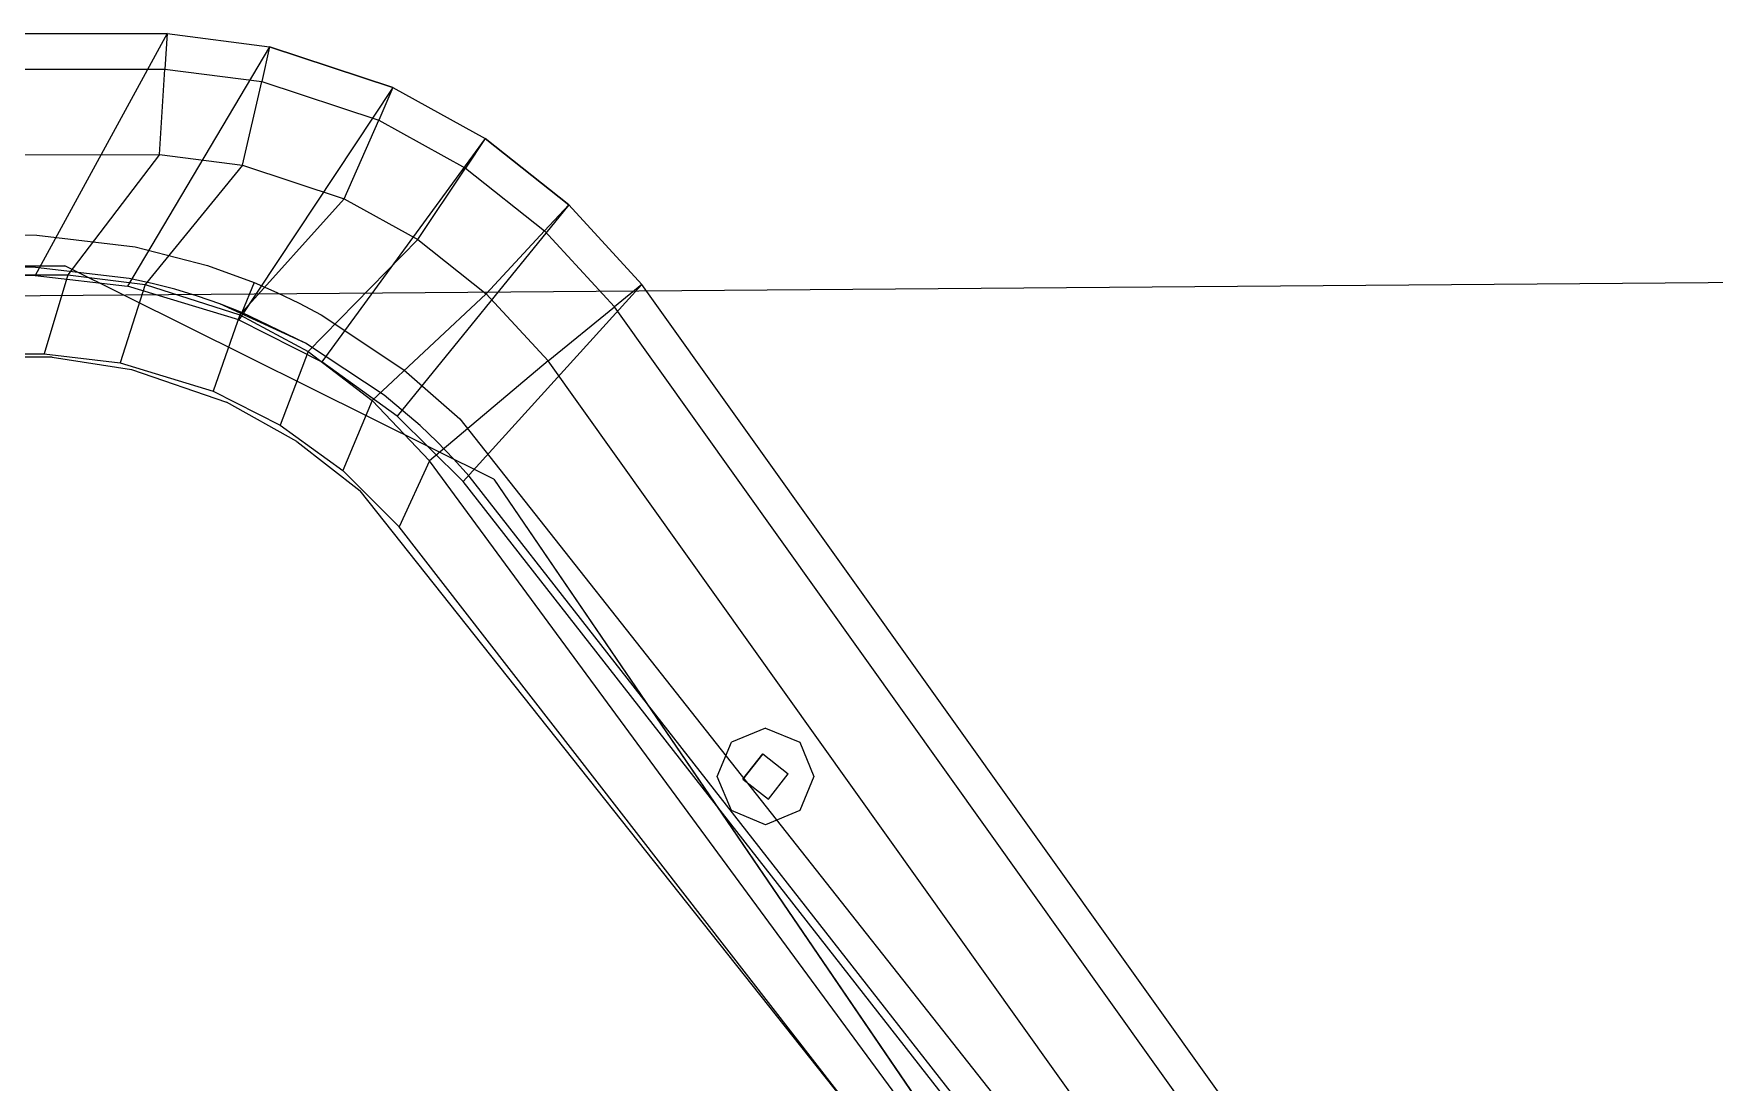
# Model space of a CAD drawing. Extents: x 11992 to 29481, y -6727 to 6811.
# Drawn here: x 19923.7 to 20132.4, y -3030.7 to -2900.4 of the extents above; entities that cross this region are included whole.
import ezdxf

# ---------------------------------------------------------------- set-up
doc = ezdxf.new("R2010")
doc.units = 0
doc.header["$MEASUREMENT"] = 0
doc.layers.get('0').update_dxf_attribs({"color": 8, "linetype": 'CONTINUOUS'})

msp = doc.modelspace()

# ---------------------------------------------------------------- linework, layer by layer
for p, q in [((19940.31, -2900.44, -621.44), (19602.58, -2900.99, -621.44)), ((19602.58, -2900.99, -636.44), (19940.31, -2900.44, -636.44)), ((19940.31, -2900.44, -1059.44), (19602.58, -2900.99, -1059.44)), ((19602.58, -2900.99, -1074.44), (19940.31, -2900.44, -1074.44)), ((19940.31, -2900.44, -1497.44), (19602.58, -2900.99, -1497.44)), ((19602.58, -2900.99, -1512.44), (19940.31, -2900.44, -1512.44)), ((19940.31, -2900.44, -1935.44), (19602.58, -2900.99, -1935.44)), ((19602.58, -2900.99, -1950.44), (19940.31, -2900.44, -1950.44)), ((19940.31, -2900.44, -621.44), (19923.93, -2930.47, -621.44)), ((19940.31, -2900.44, -1059.44), (19923.93, -2930.47, -1059.44)), ((19940.31, -2900.44, -1497.44), (19923.93, -2930.47, -1497.44)), ((19940.31, -2900.44, -1935.44), (19923.93, -2930.47, -1935.44)), ((19940.31, -2900.44, -636.44), (19940.03, -2904.84, -647.04)), ((19940.31, -2900.44, -1074.44), (19940.03, -2904.84, -1085.04)), ((19940.31, -2900.44, -1512.44), (19940.03, -2904.84, -1523.04)), ((19940.31, -2900.44, -1950.44), (19940.03, -2904.84, -1961.04)), ((19940.31, -2900.44, -621.44), (19953.03, -2902.09, -621.44)), ((19940.31, -2900.44, -636.44), (19953.03, -2902.09, -636.44)), ((19940.31, -2900.44, -621.44), (19940.31, -2900.44, -636.44)), ((19940.31, -2900.44, -1059.44), (19953.03, -2902.09, -1059.44)), ((19940.31, -2900.44, -1074.44), (19953.03, -2902.09, -1074.44)), ((19940.31, -2900.44, -1059.44), (19940.31, -2900.44, -1074.44)), ((19940.31, -2900.44, -1497.44), (19953.03, -2902.09, -1497.44)), ((19940.31, -2900.44, -1512.44), (19953.03, -2902.09, -1512.44)), ((19940.31, -2900.44, -1497.44), (19940.31, -2900.44, -1512.44)), ((19940.31, -2900.44, -1935.44), (19953.03, -2902.09, -1935.44)), ((19940.31, -2900.44, -1950.44), (19953.03, -2902.09, -1950.44)), ((19940.31, -2900.44, -1935.44), (19940.31, -2900.44, -1950.44)), ((19953.03, -2902.09, -621.44), (19935.39, -2931.82, -621.44)), ((19953.03, -2902.09, -1059.44), (19935.39, -2931.82, -1059.44)), ((19953.03, -2902.09, -1497.44), (19935.39, -2931.82, -1497.44)), ((19953.03, -2902.09, -1935.44), (19935.39, -2931.82, -1935.44)), ((19953.03, -2902.09, -636.44), (19952.05, -2906.39, -647.04)), ((19953.03, -2902.09, -1074.44), (19952.05, -2906.39, -1085.04)), ((19953.03, -2902.09, -1512.44), (19952.05, -2906.39, -1523.04)), ((19953.03, -2902.09, -1950.44), (19952.05, -2906.39, -1961.04)), ((19968.35, -2907.15, -621.44), (19953.03, -2902.09, -621.44)), ((19953.03, -2902.09, -636.44), (19968.35, -2907.15, -636.44)), ((19953.03, -2902.09, -621.44), (19953.03, -2902.09, -636.44)), ((19968.35, -2907.15, -1059.44), (19953.03, -2902.09, -1059.44)), ((19953.03, -2902.09, -1074.44), (19968.35, -2907.15, -1074.44)), ((19953.03, -2902.09, -1059.44), (19953.03, -2902.09, -1074.44)), ((19968.35, -2907.15, -1497.44), (19953.03, -2902.09, -1497.44)), ((19953.03, -2902.09, -1512.44), (19968.35, -2907.15, -1512.44)), ((19953.03, -2902.09, -1497.44), (19953.03, -2902.09, -1512.44)), ((19968.35, -2907.15, -1935.44), (19953.03, -2902.09, -1935.44)), ((19953.03, -2902.09, -1950.44), (19968.35, -2907.15, -1950.44)), ((19953.03, -2902.09, -1935.44), (19953.03, -2902.09, -1950.44)), ((19603.01, -2905.38, -647.04), (19940.03, -2904.84, -647.04)), ((19603.01, -2905.38, -1085.04), (19940.03, -2904.84, -1085.04)), ((19603.01, -2905.38, -1523.04), (19940.03, -2904.84, -1523.04)), ((19603.01, -2905.38, -1961.04), (19940.03, -2904.84, -1961.04)), ((19939.35, -2915.45, -651.44), (19940.03, -2904.84, -647.04)), ((19939.35, -2915.45, -1089.44), (19940.03, -2904.84, -1085.04)), ((19939.35, -2915.45, -1527.44), (19940.03, -2904.84, -1523.04)), ((19939.35, -2915.45, -1965.44), (19940.03, -2904.84, -1961.04)), ((19940.03, -2904.84, -647.04), (19952.05, -2906.39, -647.04)), ((19940.03, -2904.84, -1085.04), (19952.05, -2906.39, -1085.04)), ((19940.03, -2904.84, -1523.04), (19952.05, -2906.39, -1523.04)), ((19940.03, -2904.84, -1961.04), (19952.05, -2906.39, -1961.04)), ((19949.68, -2916.78, -651.44), (19952.05, -2906.39, -647.04)), ((19949.68, -2916.78, -1089.44), (19952.05, -2906.39, -1085.04)), ((19949.68, -2916.78, -1527.44), (19952.05, -2906.39, -1523.04)), ((19949.68, -2916.78, -1965.44), (19952.05, -2906.39, -1961.04)), ((19952.05, -2906.39, -647.04), (19966.58, -2911.19, -647.04)), ((19952.05, -2906.39, -1085.04), (19966.58, -2911.19, -1085.04)), ((19952.05, -2906.39, -1523.04), (19966.58, -2911.19, -1523.04)), ((19952.05, -2906.39, -1961.04), (19966.58, -2911.19, -1961.04)), ((19968.35, -2907.15, -621.44), (19949.2, -2935.98, -621.44)), ((19968.35, -2907.15, -1059.44), (19949.2, -2935.98, -1059.44)), ((19968.35, -2907.15, -1497.44), (19949.2, -2935.98, -1497.44)), ((19968.35, -2907.15, -1935.44), (19949.2, -2935.98, -1935.44)), ((19968.35, -2907.15, -636.44), (19966.58, -2911.19, -647.04)), ((19968.35, -2907.15, -1074.44), (19966.58, -2911.19, -1085.04)), ((19968.35, -2907.15, -1512.44), (19966.58, -2911.19, -1523.04)), ((19968.35, -2907.15, -1950.44), (19966.58, -2911.19, -1961.04)), ((19968.35, -2907.15, -621.44), (19979.78, -2913.49, -621.44)), ((19968.35, -2907.15, -636.44), (19979.78, -2913.49, -636.44)), ((19968.35, -2907.15, -621.44), (19968.35, -2907.15, -636.44)), ((19968.35, -2907.15, -1059.44), (19979.78, -2913.49, -1059.44)), ((19968.35, -2907.15, -1074.44), (19979.78, -2913.49, -1074.44)), ((19968.35, -2907.15, -1059.44), (19968.35, -2907.15, -1074.44)), ((19968.35, -2907.15, -1497.44), (19979.78, -2913.49, -1497.44)), ((19968.35, -2907.15, -1512.44), (19979.78, -2913.49, -1512.44)), ((19968.35, -2907.15, -1497.44), (19968.35, -2907.15, -1512.44)), ((19968.35, -2907.15, -1935.44), (19979.78, -2913.49, -1935.44)), ((19968.35, -2907.15, -1950.44), (19979.78, -2913.49, -1950.44)), ((19968.35, -2907.15, -1935.44), (19968.35, -2907.15, -1950.44)), ((19962.31, -2920.95, -651.44), (19966.58, -2911.19, -647.04)), ((19962.31, -2920.95, -1089.44), (19966.58, -2911.19, -1085.04)), ((19962.31, -2920.95, -1527.44), (19966.58, -2911.19, -1523.04)), ((19962.31, -2920.95, -1965.44), (19966.58, -2911.19, -1961.04)), ((19966.58, -2911.19, -647.04), (19977.34, -2917.16, -647.04)), ((19966.58, -2911.19, -1085.04), (19977.34, -2917.16, -1085.04)), ((19966.58, -2911.19, -1523.04), (19977.34, -2917.16, -1523.04)), ((19966.58, -2911.19, -1961.04), (19977.34, -2917.16, -1961.04)), ((19979.78, -2913.49, -621.44), (19959.51, -2941.2, -621.44)), ((19979.78, -2913.49, -1059.44), (19959.51, -2941.2, -1059.44)), ((19979.78, -2913.49, -1497.44), (19959.51, -2941.2, -1497.44)), ((19979.78, -2913.49, -1935.44), (19959.51, -2941.2, -1935.44)), ((19979.78, -2913.49, -636.44), (19977.34, -2917.16, -647.04)), ((19979.78, -2913.49, -1074.44), (19977.34, -2917.16, -1085.04)), ((19979.78, -2913.49, -1512.44), (19977.34, -2917.16, -1523.04)), ((19979.78, -2913.49, -1950.44), (19977.34, -2917.16, -1961.04)), ((19990.17, -2921.71, -621.44), (19979.78, -2913.49, -621.44)), ((19979.78, -2913.49, -636.44), (19990.17, -2921.71, -636.44)), ((19979.78, -2913.49, -621.44), (19979.78, -2913.49, -636.44)), ((19990.17, -2921.71, -1059.44), (19979.78, -2913.49, -1059.44)), ((19979.78, -2913.49, -1074.44), (19990.17, -2921.71, -1074.44)), ((19979.78, -2913.49, -1059.44), (19979.78, -2913.49, -1074.44)), ((19990.17, -2921.71, -1497.44), (19979.78, -2913.49, -1497.44)), ((19979.78, -2913.49, -1512.44), (19990.17, -2921.71, -1512.44)), ((19979.78, -2913.49, -1497.44), (19979.78, -2913.49, -1512.44)), ((19990.17, -2921.71, -1935.44), (19979.78, -2913.49, -1935.44)), ((19979.78, -2913.49, -1950.44), (19990.17, -2921.71, -1950.44)), ((19979.78, -2913.49, -1935.44), (19979.78, -2913.49, -1950.44)), ((19604.04, -2915.99, -651.44), (19939.35, -2915.45, -651.44)), ((19604.04, -2915.99, -1089.44), (19939.35, -2915.45, -1089.44)), ((19604.04, -2915.99, -1527.44), (19939.35, -2915.45, -1527.44)), ((19604.04, -2915.99, -1965.44), (19939.35, -2915.45, -1965.44)), ((19939.35, -2915.45, -651.44), (19927.97, -2930.38, -651.44)), ((19939.35, -2915.45, -1089.44), (19927.97, -2930.38, -1089.44)), ((19939.35, -2915.45, -1527.44), (19927.97, -2930.38, -1527.44)), ((19939.35, -2915.45, -1965.44), (19927.97, -2930.38, -1965.44)), ((19949.68, -2916.78, -651.44), (19937.58, -2931.59, -651.44)), ((19949.68, -2916.78, -1089.44), (19937.58, -2931.59, -1089.44)), ((19949.68, -2916.78, -1527.44), (19937.58, -2931.59, -1527.44)), ((19949.68, -2916.78, -1965.44), (19937.58, -2931.59, -1965.44)), ((19939.35, -2915.45, -651.44), (19949.68, -2916.78, -651.44)), ((19939.35, -2915.45, -1089.44), (19949.68, -2916.78, -1089.44)), ((19939.35, -2915.45, -1527.44), (19949.68, -2916.78, -1527.44)), ((19939.35, -2915.45, -1965.44), (19949.68, -2916.78, -1965.44)), ((19949.68, -2916.78, -651.44), (19962.31, -2920.95, -651.44)), ((19949.68, -2916.78, -1089.44), (19962.31, -2920.95, -1089.44)), ((19949.68, -2916.78, -1527.44), (19962.31, -2920.95, -1527.44)), ((19949.68, -2916.78, -1965.44), (19962.31, -2920.95, -1965.44)), ((19971.44, -2926.02, -651.44), (19977.34, -2917.16, -647.04)), ((19971.44, -2926.02, -1089.44), (19977.34, -2917.16, -1085.04)), ((19971.44, -2926.02, -1527.44), (19977.34, -2917.16, -1523.04)), ((19971.44, -2926.02, -1965.44), (19977.34, -2917.16, -1961.04)), ((19977.34, -2917.16, -647.04), (19987.18, -2924.94, -647.04)), ((19977.34, -2917.16, -1085.04), (19987.18, -2924.94, -1085.04)), ((19977.34, -2917.16, -1523.04), (19987.18, -2924.94, -1523.04)), ((19977.34, -2917.16, -1961.04), (19987.18, -2924.94, -1961.04)), ((21679.61, -2919.41, 329.57), (19099.61, -2939.41, 329.57)), ((21679.61, -2919.41, -40.43), (19099.61, -2939.41, -40.43)), ((19962.31, -2920.95, -651.44), (19949.33, -2935.35, -651.44)), ((19962.31, -2920.95, -1089.44), (19949.33, -2935.35, -1089.44)), ((19962.31, -2920.95, -1527.44), (19949.33, -2935.35, -1527.44)), ((19962.31, -2920.95, -1965.44), (19949.33, -2935.35, -1965.44)), ((19962.31, -2920.95, -651.44), (19971.44, -2926.02, -651.44)), ((19962.31, -2920.95, -1089.44), (19971.44, -2926.02, -1089.44)), ((19962.31, -2920.95, -1527.44), (19971.44, -2926.02, -1527.44)), ((19962.31, -2920.95, -1965.44), (19971.44, -2926.02, -1965.44)), ((19990.17, -2921.71, -621.44), (19968.87, -2947.95, -621.44)), ((19990.17, -2921.71, -1059.44), (19968.87, -2947.95, -1059.44)), ((19990.17, -2921.71, -1497.44), (19968.87, -2947.95, -1497.44)), ((19990.17, -2921.71, -1935.44), (19968.87, -2947.95, -1935.44)), ((19990.17, -2921.71, -636.44), (19987.18, -2924.94, -647.04)), ((19990.17, -2921.71, -1074.44), (19987.18, -2924.94, -1085.04)), ((19990.17, -2921.71, -1512.44), (19987.18, -2924.94, -1523.04)), ((19990.17, -2921.71, -1950.44), (19987.18, -2924.94, -1961.04)), ((19990.17, -2921.71, -621.44), (19999.27, -2931.59, -621.44)), ((19990.17, -2921.71, -636.44), (19999.27, -2931.59, -636.44)), ((19990.17, -2921.71, -621.44), (19990.17, -2921.71, -636.44)), ((19990.17, -2921.71, -1059.44), (19999.27, -2931.59, -1059.44)), ((19990.17, -2921.71, -1074.44), (19999.27, -2931.59, -1074.44)), ((19990.17, -2921.71, -1059.44), (19990.17, -2921.71, -1074.44)), ((19990.17, -2921.71, -1497.44), (19999.27, -2931.59, -1497.44)), ((19990.17, -2921.71, -1512.44), (19999.27, -2931.59, -1512.44)), ((19990.17, -2921.71, -1497.44), (19990.17, -2921.71, -1512.44)), ((19990.17, -2921.71, -1935.44), (19999.27, -2931.59, -1935.44)), ((19990.17, -2921.71, -1950.44), (19999.27, -2931.59, -1950.44)), ((19990.17, -2921.71, -1935.44), (19990.17, -2921.71, -1950.44)), ((19921.08, -2925.41, -502.43), (19924.12, -2925.47, -502.43)), ((19921.08, -2925.41, -506.43), (19924.12, -2925.47, -506.43)), ((19921.08, -2925.41, -940.43), (19924.12, -2925.47, -940.43)), ((19921.08, -2925.41, -944.43), (19924.12, -2925.47, -944.43)), ((19921.08, -2925.41, -1378.43), (19924.12, -2925.47, -1378.43)), ((19921.08, -2925.41, -1382.43), (19924.12, -2925.47, -1382.43)), ((19924.12, -2925.47, -502.43), (19924.12, -2925.47, -506.43)), ((19924.12, -2925.47, -502.43), (19936.36, -2926.91, -502.43)), ((19924.12, -2925.47, -506.43), (19936.36, -2926.91, -506.43)), ((19924.12, -2925.47, -940.43), (19924.12, -2925.47, -944.43)), ((19924.12, -2925.47, -940.43), (19936.36, -2926.91, -940.43)), ((19924.12, -2925.47, -944.43), (19936.36, -2926.91, -944.43)), ((19924.12, -2925.47, -1378.43), (19924.12, -2925.47, -1382.43)), ((19924.12, -2925.47, -1378.43), (19936.36, -2926.91, -1378.43)), ((19924.12, -2925.47, -1382.43), (19936.36, -2926.91, -1382.43)), ((19979.94, -2932.74, -651.44), (19987.18, -2924.94, -647.04)), ((19979.94, -2932.74, -1089.44), (19987.18, -2924.94, -1085.04)), ((19979.94, -2932.74, -1527.44), (19987.18, -2924.94, -1523.04)), ((19979.94, -2932.74, -1965.44), (19987.18, -2924.94, -1961.04)), ((19987.18, -2924.94, -647.04), (19995.85, -2934.37, -647.04)), ((19987.18, -2924.94, -1085.04), (19995.85, -2934.37, -1085.04)), ((19987.18, -2924.94, -1523.04), (19995.85, -2934.37, -1523.04)), ((19987.18, -2924.94, -1961.04), (19995.85, -2934.37, -1961.04)), ((19936.36, -2926.91, -502.43), (19936.36, -2926.91, -506.43)), ((19936.36, -2926.91, -502.43), (19945.32, -2929.23, -502.43)), ((19936.36, -2926.91, -506.43), (19945.32, -2929.23, -506.43)), ((19936.36, -2926.91, -940.43), (19936.36, -2926.91, -944.43)), ((19936.36, -2926.91, -940.43), (19945.32, -2929.23, -940.43)), ((19936.36, -2926.91, -944.43), (19945.32, -2929.23, -944.43)), ((19936.36, -2926.91, -1378.43), (19936.36, -2926.91, -1382.43)), ((19936.36, -2926.91, -1378.43), (19945.32, -2929.23, -1378.43)), ((19936.36, -2926.91, -1382.43), (19945.32, -2929.23, -1382.43)), ((19971.44, -2926.02, -651.44), (19957.83, -2939.93, -651.44)), ((19971.44, -2926.02, -1089.44), (19957.83, -2939.93, -1089.44)), ((19971.44, -2926.02, -1527.44), (19957.83, -2939.93, -1527.44)), ((19971.44, -2926.02, -1965.44), (19957.83, -2939.93, -1965.44)), ((19971.44, -2926.02, -651.44), (19979.94, -2932.74, -651.44)), ((19971.44, -2926.02, -1089.44), (19979.94, -2932.74, -1089.44)), ((19971.44, -2926.02, -1527.44), (19979.94, -2932.74, -1527.44)), ((19971.44, -2926.02, -1965.44), (19979.94, -2932.74, -1965.44)), ((19620.26, -2929.28, -1934.94), (19927.6, -2929.28, -1934.94)), ((19620.26, -2929.28, -1527.94), (19927.6, -2929.28, -1527.94)), ((19923.97, -2929.47, -502.43), (19921.04, -2929.41, -502.43)), ((19923.97, -2929.47, -506.43), (19921.04, -2929.41, -506.43)), ((19923.97, -2929.47, -940.43), (19921.04, -2929.41, -940.43)), ((19923.97, -2929.47, -944.43), (19921.04, -2929.41, -944.43)), ((19923.97, -2929.47, -1378.43), (19921.04, -2929.41, -1378.43)), ((19923.97, -2929.47, -1382.43), (19921.04, -2929.41, -1382.43)), ((19923.97, -2929.47, -502.43), (19923.97, -2929.47, -506.43)), ((19935.59, -2930.84, -502.43), (19923.97, -2929.47, -502.43)), ((19935.59, -2930.84, -506.43), (19923.97, -2929.47, -506.43)), ((19923.97, -2929.47, -940.43), (19923.97, -2929.47, -944.43)), ((19935.59, -2930.84, -940.43), (19923.97, -2929.47, -940.43)), ((19935.59, -2930.84, -944.43), (19923.97, -2929.47, -944.43)), ((19923.97, -2929.47, -1378.43), (19923.97, -2929.47, -1382.43)), ((19935.59, -2930.84, -1378.43), (19923.97, -2929.47, -1378.43)), ((19935.59, -2930.84, -1382.43), (19923.97, -2929.47, -1382.43)), ((19927.6, -2929.28, -1527.94), (19927.6, -2929.28, -1934.94)), ((19980.86, -2955.79, -1934.94), (19927.6, -2929.28, -1934.94)), ((19980.86, -2955.79, -1527.94), (19927.6, -2929.28, -1527.94)), ((19945.32, -2929.23, -502.43), (19945.32, -2929.23, -506.43)), ((19945.32, -2929.23, -502.43), (19951.11, -2931.36, -502.43)), ((19945.32, -2929.23, -506.43), (19951.11, -2931.36, -506.43)), ((19945.32, -2929.23, -940.43), (19945.32, -2929.23, -944.43)), ((19945.32, -2929.23, -940.43), (19951.11, -2931.36, -940.43)), ((19945.32, -2929.23, -944.43), (19951.11, -2931.36, -944.43)), ((19945.32, -2929.23, -1378.43), (19945.32, -2929.23, -1382.43)), ((19945.32, -2929.23, -1378.43), (19951.11, -2931.36, -1378.43)), ((19945.32, -2929.23, -1382.43), (19951.11, -2931.36, -1382.43)), ((19615.81, -2930.87, -651.44), (19927.97, -2930.38, -651.44)), ((19615.81, -2930.87, -1089.44), (19927.97, -2930.38, -1089.44)), ((19615.81, -2930.87, -1527.44), (19927.97, -2930.38, -1527.44)), ((19615.81, -2930.87, -1965.44), (19927.97, -2930.38, -1965.44)), ((19923.93, -2930.47, -621.44), (19619.56, -2930.92, -621.44)), ((19923.93, -2930.47, -621.44), (19619.56, -2930.92, -621.44)), ((19923.93, -2930.47, -1059.44), (19619.56, -2930.92, -1059.44)), ((19923.93, -2930.47, -1059.44), (19619.56, -2930.92, -1059.44)), ((19923.93, -2930.47, -1497.44), (19619.56, -2930.92, -1497.44)), ((19923.93, -2930.47, -1497.44), (19619.56, -2930.92, -1497.44)), ((19923.93, -2930.47, -1935.44), (19619.56, -2930.92, -1935.44)), ((19923.93, -2930.47, -1935.44), (19619.56, -2930.92, -1935.44)), ((19923.93, -2930.47, -621.44), (19935.39, -2931.82, -621.44)), ((19923.93, -2930.47, -621.44), (19935.39, -2931.82, -621.44)), ((19923.93, -2930.47, -1059.44), (19935.39, -2931.82, -1059.44)), ((19923.93, -2930.47, -1059.44), (19935.39, -2931.82, -1059.44)), ((19923.93, -2930.47, -1497.44), (19935.39, -2931.82, -1497.44)), ((19923.93, -2930.47, -1497.44), (19935.39, -2931.82, -1497.44)), ((19923.93, -2930.47, -1935.44), (19935.39, -2931.82, -1935.44)), ((19923.93, -2930.47, -1935.44), (19935.39, -2931.82, -1935.44)), ((19927.97, -2930.38, -651.44), (19925.05, -2940.22, -634.44)), ((19927.97, -2930.38, -1089.44), (19925.05, -2940.22, -1072.44)), ((19927.97, -2930.38, -1527.44), (19925.05, -2940.22, -1510.44)), ((19927.97, -2930.38, -1965.44), (19925.05, -2940.22, -1948.44)), ((19927.97, -2930.38, -651.44), (19937.58, -2931.59, -651.44)), ((19927.97, -2930.38, -1089.44), (19937.58, -2931.59, -1089.44)), ((19927.97, -2930.38, -1527.44), (19937.58, -2931.59, -1527.44)), ((19927.97, -2930.38, -1965.44), (19937.58, -2931.59, -1965.44)), ((19937.58, -2931.59, -651.44), (19934.49, -2941.34, -634.44)), ((19937.58, -2931.59, -1089.44), (19934.49, -2941.34, -1072.44)), ((19937.58, -2931.59, -1527.44), (19934.49, -2941.34, -1510.44)), ((19937.58, -2931.59, -1965.44), (19934.49, -2941.34, -1948.44)), ((19949.2, -2935.98, -621.44), (19935.39, -2931.82, -621.44)), ((19949.2, -2935.98, -621.44), (19935.39, -2931.82, -621.44)), ((19949.2, -2935.98, -1059.44), (19935.39, -2931.82, -1059.44)), ((19949.2, -2935.98, -1059.44), (19935.39, -2931.82, -1059.44)), ((19949.2, -2935.98, -1497.44), (19935.39, -2931.82, -1497.44)), ((19949.2, -2935.98, -1497.44), (19935.39, -2931.82, -1497.44)), ((19949.2, -2935.98, -1935.44), (19935.39, -2931.82, -1935.44)), ((19949.2, -2935.98, -1935.44), (19935.39, -2931.82, -1935.44)), ((19935.59, -2930.84, -502.43), (19935.59, -2930.84, -506.43)), ((19938.45, -2931.46, -502.43), (19935.59, -2930.84, -502.43)), ((19938.45, -2931.46, -506.43), (19935.59, -2930.84, -506.43)), ((19935.59, -2930.84, -940.43), (19935.59, -2930.84, -944.43)), ((19938.45, -2931.46, -940.43), (19935.59, -2930.84, -940.43)), ((19938.45, -2931.46, -944.43), (19935.59, -2930.84, -944.43)), ((19935.59, -2930.84, -1378.43), (19935.59, -2930.84, -1382.43)), ((19938.45, -2931.46, -1378.43), (19935.59, -2930.84, -1378.43)), ((19938.45, -2931.46, -1382.43), (19935.59, -2930.84, -1382.43)), ((19937.58, -2931.59, -651.44), (19949.33, -2935.35, -651.44)), ((19937.58, -2931.59, -1089.44), (19949.33, -2935.35, -1089.44)), ((19937.58, -2931.59, -1527.44), (19949.33, -2935.35, -1527.44)), ((19937.58, -2931.59, -1965.44), (19949.33, -2935.35, -1965.44)), ((19941.28, -2932.2, -502.43), (19938.45, -2931.46, -502.43)), ((19941.28, -2932.2, -506.43), (19938.45, -2931.46, -506.43)), ((19941.28, -2932.2, -940.43), (19938.45, -2931.46, -940.43)), ((19941.28, -2932.2, -944.43), (19938.45, -2931.46, -944.43)), ((19941.28, -2932.2, -1378.43), (19938.45, -2931.46, -1378.43)), ((19941.28, -2932.2, -1382.43), (19938.45, -2931.46, -1382.43)), ((19951.11, -2931.36, -506.43), (19949.59, -2935.06, -506.43)), ((19951.11, -2931.36, -944.43), (19949.59, -2935.06, -944.43)), ((19951.11, -2931.36, -1382.43), (19949.59, -2935.06, -1382.43)), ((19951.11, -2931.36, -502.43), (19951.11, -2931.36, -506.43)), ((19951.11, -2931.36, -502.43), (19953.94, -2932.59, -502.43)), ((19951.11, -2931.36, -506.43), (19953.94, -2932.59, -506.43)), ((19951.11, -2931.36, -940.43), (19951.11, -2931.36, -944.43)), ((19951.11, -2931.36, -940.43), (19953.94, -2932.59, -940.43)), ((19951.11, -2931.36, -944.43), (19953.94, -2932.59, -944.43)), ((19951.11, -2931.36, -1378.43), (19951.11, -2931.36, -1382.43)), ((19951.11, -2931.36, -1378.43), (19953.94, -2932.59, -1378.43)), ((19951.11, -2931.36, -1382.43), (19953.94, -2932.59, -1382.43)), ((19999.27, -2931.59, -621.44), (19977.07, -2956.08, -621.44)), ((19999.27, -2931.59, -1059.44), (19977.07, -2956.08, -1059.44)), ((19999.27, -2931.59, -1497.44), (19977.07, -2956.08, -1497.44)), ((19999.27, -2931.59, -1935.44), (19977.07, -2956.08, -1935.44)), ((19999.27, -2931.59, -636.44), (19995.85, -2934.37, -647.04)), ((19999.27, -2931.59, -1074.44), (19995.85, -2934.37, -1085.04)), ((19999.27, -2931.59, -1512.44), (19995.85, -2934.37, -1523.04)), ((19999.27, -2931.59, -1950.44), (19995.85, -2934.37, -1961.04)), ((20072.38, -3034.06, -621.44), (19999.27, -2931.59, -621.44)), ((20072.38, -3034.06, -636.44), (19999.27, -2931.59, -636.44)), ((19999.27, -2931.59, -621.44), (19999.27, -2931.59, -636.44)), ((20072.38, -3034.06, -1059.44), (19999.27, -2931.59, -1059.44)), ((20072.38, -3034.06, -1074.44), (19999.27, -2931.59, -1074.44)), ((19999.27, -2931.59, -1059.44), (19999.27, -2931.59, -1074.44)), ((20072.38, -3034.06, -1497.44), (19999.27, -2931.59, -1497.44)), ((20072.38, -3034.06, -1512.44), (19999.27, -2931.59, -1512.44)), ((19999.27, -2931.59, -1497.44), (19999.27, -2931.59, -1512.44)), ((20072.38, -3034.06, -1935.44), (19999.27, -2931.59, -1935.44)), ((20072.38, -3034.06, -1950.44), (19999.27, -2931.59, -1950.44)), ((19999.27, -2931.59, -1935.44), (19999.27, -2931.59, -1950.44)), ((19944.09, -2933.04, -502.43), (19941.28, -2932.2, -502.43)), ((19944.09, -2933.04, -506.43), (19941.28, -2932.2, -506.43)), ((19944.09, -2933.04, -940.43), (19941.28, -2932.2, -940.43)), ((19944.09, -2933.04, -944.43), (19941.28, -2932.2, -944.43)), ((19944.09, -2933.04, -1378.43), (19941.28, -2932.2, -1378.43)), ((19944.09, -2933.04, -1382.43), (19941.28, -2932.2, -1382.43)), ((19946.86, -2934, -502.43), (19944.09, -2933.04, -502.43)), ((19946.86, -2934, -506.43), (19944.09, -2933.04, -506.43)), ((19946.86, -2934, -940.43), (19944.09, -2933.04, -940.43)), ((19946.86, -2934, -944.43), (19944.09, -2933.04, -944.43)), ((19946.86, -2934, -1378.43), (19944.09, -2933.04, -1378.43)), ((19946.86, -2934, -1382.43), (19944.09, -2933.04, -1382.43)), ((19946.86, -2934, -502.43), (19946.86, -2934, -506.43)), ((19957.49, -2938.87, -502.43), (19946.86, -2934, -502.43)), ((19949.59, -2935.06, -506.43), (19946.86, -2934, -506.43)), ((19946.86, -2934, -940.43), (19946.86, -2934, -944.43)), ((19957.49, -2938.87, -940.43), (19946.86, -2934, -940.43)), ((19949.59, -2935.06, -944.43), (19946.86, -2934, -944.43)), ((19946.86, -2934, -1378.43), (19946.86, -2934, -1382.43)), ((19957.49, -2938.87, -1378.43), (19946.86, -2934, -1378.43)), ((19949.59, -2935.06, -1382.43), (19946.86, -2934, -1382.43)), ((19953.94, -2932.59, -502.43), (19956.72, -2933.93, -502.43)), ((19953.94, -2932.59, -506.43), (19956.72, -2933.93, -506.43)), ((19953.94, -2932.59, -940.43), (19956.72, -2933.93, -940.43)), ((19953.94, -2932.59, -944.43), (19956.72, -2933.93, -944.43)), ((19953.94, -2932.59, -1378.43), (19956.72, -2933.93, -1378.43)), ((19953.94, -2932.59, -1382.43), (19956.72, -2933.93, -1382.43)), ((19956.72, -2933.93, -502.43), (19959.44, -2935.37, -502.43)), ((19956.72, -2933.93, -506.43), (19959.44, -2935.37, -506.43)), ((19956.72, -2933.93, -940.43), (19959.44, -2935.37, -940.43)), ((19956.72, -2933.93, -944.43), (19959.44, -2935.37, -944.43)), ((19956.72, -2933.93, -1378.43), (19959.44, -2935.37, -1378.43)), ((19956.72, -2933.93, -1382.43), (19959.44, -2935.37, -1382.43)), ((19979.94, -2932.74, -651.44), (19965.75, -2946, -651.44)), ((19979.94, -2932.74, -1089.44), (19965.75, -2946, -1089.44)), ((19979.94, -2932.74, -1527.44), (19965.75, -2946, -1527.44)), ((19979.94, -2932.74, -1965.44), (19965.75, -2946, -1965.44)), ((19979.94, -2932.74, -651.44), (19987.6, -2941.06, -651.44)), ((19979.94, -2932.74, -1089.44), (19987.6, -2941.06, -1089.44)), ((19979.94, -2932.74, -1527.44), (19987.6, -2941.06, -1527.44)), ((19979.94, -2932.74, -1965.44), (19987.6, -2941.06, -1965.44)), ((19949.33, -2935.35, -1527.44), (19946.01, -2944.84, -1510.44)), ((19949.33, -2935.35, -1965.44), (19946.01, -2944.84, -1948.44)), ((19949.33, -2935.35, -651.44), (19946.02, -2944.84, -634.44)), ((19949.33, -2935.35, -1089.44), (19946.02, -2944.84, -1072.44)), ((19949.2, -2935.98, -621.44), (19959.51, -2941.2, -621.44)), ((19949.2, -2935.98, -621.44), (19959.51, -2941.2, -621.44)), ((19949.2, -2935.98, -1059.44), (19959.51, -2941.2, -1059.44)), ((19949.2, -2935.98, -1059.44), (19959.51, -2941.2, -1059.44)), ((19949.2, -2935.98, -1497.44), (19959.51, -2941.2, -1497.44)), ((19949.2, -2935.98, -1497.44), (19959.51, -2941.2, -1497.44)), ((19949.2, -2935.98, -1935.44), (19959.51, -2941.2, -1935.44)), ((19949.2, -2935.98, -1935.44), (19959.51, -2941.2, -1935.44)), ((19949.33, -2935.35, -651.44), (19957.83, -2939.93, -651.44)), ((19949.33, -2935.35, -1089.44), (19957.83, -2939.93, -1089.44)), ((19949.33, -2935.35, -1527.44), (19957.83, -2939.93, -1527.44)), ((19949.33, -2935.35, -1965.44), (19957.83, -2939.93, -1965.44)), ((19957.49, -2938.87, -506.43), (19949.59, -2935.06, -506.43)), ((19957.49, -2938.87, -944.43), (19949.59, -2935.06, -944.43)), ((19957.49, -2938.87, -1382.43), (19949.59, -2935.06, -1382.43)), ((19959.44, -2935.37, -502.43), (19959.44, -2935.37, -506.43)), ((19959.44, -2935.37, -502.43), (19969.71, -2942.19, -502.43)), ((19959.44, -2935.37, -506.43), (19969.71, -2942.19, -506.43)), ((19959.44, -2935.37, -940.43), (19959.44, -2935.37, -944.43)), ((19959.44, -2935.37, -940.43), (19969.71, -2942.19, -940.43)), ((19959.44, -2935.37, -944.43), (19969.71, -2942.19, -944.43)), ((19959.44, -2935.37, -1378.43), (19959.44, -2935.37, -1382.43)), ((19959.44, -2935.37, -1378.43), (19969.71, -2942.19, -1378.43)), ((19959.44, -2935.37, -1382.43), (19969.71, -2942.19, -1382.43)), ((19987.6, -2941.06, -651.44), (19995.85, -2934.37, -647.04)), ((19987.6, -2941.06, -1089.44), (19995.85, -2934.37, -1085.04)), ((19987.6, -2941.06, -1527.44), (19995.85, -2934.37, -1523.04)), ((19987.6, -2941.06, -1965.44), (19995.85, -2934.37, -1961.04)), ((20068.5, -3036.19, -647.04), (19995.85, -2934.37, -647.04)), ((20068.5, -3036.19, -1085.04), (19995.85, -2934.37, -1085.04)), ((20068.5, -3036.19, -1523.04), (19995.85, -2934.37, -1523.04)), ((20068.5, -3036.19, -1961.04), (19995.85, -2934.37, -1961.04)), ((19618.82, -2940.67, -634.44), (19925.05, -2940.22, -634.44)), ((19618.82, -2940.68, -1072.44), (19925.05, -2940.22, -1072.44)), ((19618.82, -2940.68, -1510.44), (19925.05, -2940.22, -1510.44)), ((19618.82, -2940.68, -1948.44), (19925.05, -2940.22, -1948.44)), ((19925.05, -2940.22, -634.44), (19934.49, -2941.34, -634.44)), ((19925.05, -2940.22, -1072.44), (19934.49, -2941.34, -1072.44)), ((19925.05, -2940.22, -1510.44), (19934.49, -2941.34, -1510.44)), ((19925.05, -2940.22, -1948.44), (19934.49, -2941.34, -1948.44)), ((19957.83, -2939.93, -651.44), (19954.35, -2949.09, -634.44)), ((19957.83, -2939.93, -1089.44), (19954.35, -2949.09, -1072.44)), ((19957.83, -2939.93, -1527.44), (19954.35, -2949.09, -1510.44)), ((19957.83, -2939.93, -1965.44), (19954.35, -2949.09, -1948.44)), ((19957.49, -2938.87, -502.43), (19957.49, -2938.87, -506.43)), ((19967.25, -2945.34, -502.43), (19957.49, -2938.87, -502.43)), ((19967.25, -2945.34, -506.43), (19957.49, -2938.87, -506.43)), ((19957.49, -2938.87, -940.43), (19957.49, -2938.87, -944.43)), ((19967.25, -2945.34, -940.43), (19957.49, -2938.87, -940.43)), ((19967.25, -2945.34, -944.43), (19957.49, -2938.87, -944.43)), ((19957.49, -2938.87, -1378.43), (19957.49, -2938.87, -1382.43)), ((19967.25, -2945.34, -1378.43), (19957.49, -2938.87, -1378.43)), ((19967.25, -2945.34, -1382.43), (19957.49, -2938.87, -1382.43)), ((19957.83, -2939.93, -651.44), (19965.75, -2946, -651.44)), ((19957.83, -2939.93, -1089.44), (19965.75, -2946, -1089.44)), ((19957.83, -2939.93, -1527.44), (19965.75, -2946, -1527.44)), ((19957.83, -2939.93, -1965.44), (19965.75, -2946, -1965.44)), ((19926.03, -2940.61, -634.44), (19625.71, -2940.46, -634.44)), ((19926.03, -2940.61, -1072.44), (19625.71, -2940.46, -1072.44)), ((19926.03, -2940.61, -1510.44), (19625.71, -2940.46, -1510.44)), ((19926.03, -2940.61, -1948.44), (19625.71, -2940.46, -1948.44)), ((19926.03, -2940.61, -634.44), (19935.9, -2942.16, -634.44)), ((19926.03, -2940.61, -1072.44), (19935.9, -2942.16, -1072.44)), ((19926.03, -2940.61, -1510.44), (19935.9, -2942.16, -1510.44)), ((19926.03, -2940.61, -1948.44), (19935.9, -2942.16, -1948.44)), ((19934.49, -2941.34, -634.44), (19946.02, -2944.84, -634.44)), ((19934.49, -2941.34, -1072.44), (19946.02, -2944.84, -1072.44)), ((19934.49, -2941.34, -1510.44), (19946.01, -2944.84, -1510.44)), ((19934.49, -2941.34, -1948.44), (19946.01, -2944.84, -1948.44)), ((19935.9, -2942.16, -634.44), (19947.69, -2946.22, -634.44)), ((19935.9, -2942.16, -1072.44), (19947.69, -2946.22, -1072.44)), ((19935.9, -2942.16, -1510.44), (19947.69, -2946.22, -1510.44)), ((19935.9, -2942.16, -1948.44), (19947.69, -2946.22, -1948.44)), ((19968.87, -2947.95, -621.44), (19959.51, -2941.2, -621.44)), ((19968.87, -2947.95, -621.44), (19959.51, -2941.2, -621.44)), ((19968.87, -2947.95, -1059.44), (19959.51, -2941.2, -1059.44)), ((19968.87, -2947.95, -1059.44), (19959.51, -2941.2, -1059.44)), ((19968.87, -2947.95, -1497.44), (19959.51, -2941.2, -1497.44)), ((19968.87, -2947.95, -1497.44), (19959.51, -2941.2, -1497.44)), ((19968.87, -2947.95, -1935.44), (19959.51, -2941.2, -1935.44)), ((19968.87, -2947.95, -1935.44), (19959.51, -2941.2, -1935.44)), ((19969.71, -2942.19, -502.43), (19969.71, -2942.19, -506.43)), ((19969.71, -2942.19, -502.43), (19976.65, -2948.3, -502.43)), ((19969.71, -2942.19, -506.43), (19976.65, -2948.3, -506.43)), ((19969.71, -2942.19, -940.43), (19969.71, -2942.19, -944.43)), ((19969.71, -2942.19, -940.43), (19976.65, -2948.3, -940.43)), ((19969.71, -2942.19, -944.43), (19976.65, -2948.3, -944.43)), ((19969.71, -2942.19, -1378.43), (19969.71, -2942.19, -1382.43)), ((19969.71, -2942.19, -1378.43), (19976.65, -2948.3, -1378.43)), ((19969.71, -2942.19, -1382.43), (19976.65, -2948.3, -1382.43)), ((19987.6, -2941.06, -651.44), (19972.88, -2953.51, -651.44)), ((19987.6, -2941.06, -1089.44), (19972.88, -2953.51, -1089.44)), ((19987.6, -2941.06, -1527.44), (19972.88, -2953.51, -1527.44)), ((19987.6, -2941.06, -1965.44), (19972.88, -2953.51, -1965.44)), ((20059.14, -3041.33, -651.44), (19987.6, -2941.06, -651.44)), ((20059.14, -3041.33, -1089.44), (19987.6, -2941.06, -1089.44)), ((20059.14, -3041.33, -1527.44), (19987.6, -2941.06, -1527.44)), ((20059.14, -3041.33, -1965.44), (19987.6, -2941.06, -1965.44)), ((19946.01, -2944.84, -1510.44), (19954.35, -2949.09, -1510.44)), ((19946.01, -2944.84, -1948.44), (19954.35, -2949.09, -1948.44)), ((19946.02, -2944.84, -634.44), (19954.35, -2949.09, -634.44)), ((19946.02, -2944.84, -1072.44), (19954.35, -2949.09, -1072.44)), ((19956.42, -2951.08, -634.44), (19947.69, -2946.22, -634.44)), ((19956.42, -2951.08, -1072.44), (19947.69, -2946.22, -1072.44)), ((19956.42, -2951.08, -1510.44), (19947.69, -2946.22, -1510.44)), ((19956.42, -2951.08, -1948.44), (19947.69, -2946.22, -1948.44)), ((19965.75, -2946, -651.44), (19962.12, -2954.72, -634.44)), ((19965.75, -2946, -1089.44), (19962.12, -2954.72, -1072.44)), ((19965.75, -2946, -1527.44), (19962.12, -2954.72, -1510.44)), ((19965.75, -2946, -1965.44), (19962.12, -2954.72, -1948.44)), ((19965.75, -2946, -651.44), (19972.88, -2953.51, -651.44)), ((19965.75, -2946, -1089.44), (19972.88, -2953.51, -1089.44)), ((19965.75, -2946, -1527.44), (19972.88, -2953.51, -1527.44)), ((19965.75, -2946, -1965.44), (19972.88, -2953.51, -1965.44)), ((19967.25, -2945.34, -502.43), (19967.25, -2945.34, -506.43)), ((19971.71, -2949.12, -502.43), (19967.25, -2945.34, -502.43)), ((19971.71, -2949.12, -506.43), (19967.25, -2945.34, -506.43)), ((19967.25, -2945.34, -940.43), (19967.25, -2945.34, -944.43)), ((19971.71, -2949.12, -940.43), (19967.25, -2945.34, -940.43)), ((19971.71, -2949.12, -944.43), (19967.25, -2945.34, -944.43)), ((19967.25, -2945.34, -1378.43), (19967.25, -2945.34, -1382.43)), ((19971.71, -2949.12, -1378.43), (19967.25, -2945.34, -1378.43)), ((19971.71, -2949.12, -1382.43), (19967.25, -2945.34, -1382.43)), ((19968.87, -2947.95, -621.44), (19977.07, -2956.08, -621.44)), ((19968.87, -2947.95, -621.44), (19977.07, -2956.08, -621.44)), ((19968.87, -2947.95, -1059.44), (19977.07, -2956.08, -1059.44)), ((19968.87, -2947.95, -1059.44), (19977.07, -2956.08, -1059.44)), ((19968.87, -2947.95, -1497.44), (19977.07, -2956.08, -1497.44)), ((19968.87, -2947.95, -1497.44), (19977.07, -2956.08, -1497.44)), ((19968.87, -2947.95, -1935.44), (19977.07, -2956.08, -1935.44)), ((19968.87, -2947.95, -1935.44), (19977.07, -2956.08, -1935.44)), ((19976.65, -2948.3, -502.43), (19976.65, -2948.3, -506.43)), ((19976.65, -2948.3, -502.43), (20047.16, -3037.57, -502.43)), ((19976.65, -2948.3, -506.43), (20047.16, -3037.57, -506.43)), ((19976.65, -2948.3, -940.43), (19976.65, -2948.3, -944.43)), ((19976.65, -2948.3, -940.43), (20047.16, -3037.57, -940.43)), ((19976.65, -2948.3, -944.43), (20047.16, -3037.57, -944.43)), ((19976.65, -2948.3, -1378.43), (19976.65, -2948.3, -1382.43)), ((19976.65, -2948.3, -1378.43), (20047.16, -3037.57, -1378.43)), ((19976.65, -2948.3, -1382.43), (20047.16, -3037.57, -1382.43)), ((19954.35, -2949.09, -634.44), (19962.12, -2954.72, -634.44)), ((19954.35, -2949.09, -1072.44), (19962.12, -2954.72, -1072.44)), ((19954.35, -2949.09, -1510.44), (19962.12, -2954.72, -1510.44)), ((19954.35, -2949.09, -1948.44), (19962.12, -2954.72, -1948.44)), ((19973.83, -2951.14, -502.43), (19971.71, -2949.12, -502.43)), ((19973.83, -2951.14, -506.43), (19971.71, -2949.12, -506.43)), ((19971.71, -2949.12, -502.43), (19971.71, -2949.12, -506.43)), ((19973.83, -2951.14, -940.43), (19971.71, -2949.12, -940.43)), ((19973.83, -2951.14, -944.43), (19971.71, -2949.12, -944.43)), ((19971.71, -2949.12, -940.43), (19971.71, -2949.12, -944.43)), ((19973.83, -2951.14, -1378.43), (19971.71, -2949.12, -1378.43)), ((19973.83, -2951.14, -1382.43), (19971.71, -2949.12, -1382.43)), ((19971.71, -2949.12, -1378.43), (19971.71, -2949.12, -1382.43)), ((19956.42, -2951.08, -634.44), (19964.28, -2957.23, -634.44)), ((19956.42, -2951.08, -1072.44), (19964.28, -2957.23, -1072.44)), ((19956.42, -2951.08, -1510.44), (19964.28, -2957.23, -1510.44)), ((19956.42, -2951.08, -1948.44), (19964.28, -2957.23, -1948.44)), ((19975.87, -2953.24, -502.43), (19973.83, -2951.14, -502.43)), ((19975.87, -2953.24, -506.43), (19973.83, -2951.14, -506.43)), ((19975.87, -2953.24, -940.43), (19973.83, -2951.14, -940.43)), ((19975.87, -2953.24, -944.43), (19973.83, -2951.14, -944.43)), ((19975.87, -2953.24, -1378.43), (19973.83, -2951.14, -1378.43)), ((19975.87, -2953.24, -1382.43), (19973.83, -2951.14, -1382.43)), ((19962.12, -2954.72, -634.44), (19969.12, -2961.71, -634.44)), ((19962.12, -2954.72, -1072.44), (19969.12, -2961.71, -1072.44)), ((19962.12, -2954.72, -1510.44), (19969.12, -2961.71, -1510.44)), ((19962.12, -2954.72, -1948.44), (19969.12, -2961.71, -1948.44)), ((19972.88, -2953.51, -651.44), (19969.12, -2961.71, -634.44)), ((19972.88, -2953.51, -1089.44), (19969.12, -2961.71, -1072.44)), ((19972.88, -2953.51, -1527.44), (19969.12, -2961.71, -1510.44)), ((19972.88, -2953.51, -1965.44), (19969.12, -2961.71, -1948.44)), ((20039.48, -3044.04, -651.44), (19972.88, -2953.51, -651.44)), ((20039.48, -3044.04, -1089.44), (19972.88, -2953.51, -1089.44)), ((20039.48, -3044.04, -1527.44), (19972.88, -2953.51, -1527.44)), ((20039.48, -3044.04, -1965.44), (19972.88, -2953.51, -1965.44)), ((19977.83, -2955.42, -502.43), (19975.87, -2953.24, -502.43)), ((19977.83, -2955.42, -506.43), (19975.87, -2953.24, -506.43)), ((19977.83, -2955.42, -940.43), (19975.87, -2953.24, -940.43)), ((19977.83, -2955.42, -944.43), (19975.87, -2953.24, -944.43)), ((19977.83, -2955.42, -1378.43), (19975.87, -2953.24, -1378.43)), ((19977.83, -2955.42, -1382.43), (19975.87, -2953.24, -1382.43)), ((20042.96, -3040.31, -621.44), (19977.07, -2956.08, -621.44)), ((20042.96, -3040.31, -621.44), (19977.07, -2956.08, -621.44)), ((20042.96, -3040.31, -1059.44), (19977.07, -2956.08, -1059.44)), ((20042.96, -3040.31, -1059.44), (19977.07, -2956.08, -1059.44)), ((20042.96, -3040.31, -1497.44), (19977.07, -2956.08, -1497.44)), ((20042.96, -3040.31, -1497.44), (19977.07, -2956.08, -1497.44)), ((20042.96, -3040.31, -1935.44), (19977.07, -2956.08, -1935.44)), ((20042.96, -3040.31, -1935.44), (19977.07, -2956.08, -1935.44)), ((20043.8, -3039.76, -502.43), (19977.83, -2955.42, -502.43)), ((20043.8, -3039.76, -506.43), (19977.83, -2955.42, -506.43)), ((19977.83, -2955.42, -502.43), (19977.83, -2955.42, -506.43)), ((20043.8, -3039.76, -940.43), (19977.83, -2955.42, -940.43)), ((20043.8, -3039.76, -944.43), (19977.83, -2955.42, -944.43)), ((19977.83, -2955.42, -940.43), (19977.83, -2955.42, -944.43)), ((20043.8, -3039.76, -1378.43), (19977.83, -2955.42, -1378.43)), ((20043.8, -3039.76, -1382.43), (19977.83, -2955.42, -1382.43)), ((19977.83, -2955.42, -1378.43), (19977.83, -2955.42, -1382.43)), ((19980.86, -2955.79, -1527.94), (19980.86, -2955.79, -1934.94)), ((19980.86, -2955.79, -1934.94), (20035.27, -3035.54, -1934.94)), ((19980.86, -2955.79, -1527.94), (20035.27, -3035.55, -1527.94)), ((20034.88, -3046.21, -634.44), (19964.28, -2957.23, -634.44)), ((20034.88, -3046.21, -1072.44), (19964.28, -2957.23, -1072.44)), ((20034.88, -3046.21, -1510.44), (19964.28, -2957.23, -1510.44)), ((20034.88, -3046.21, -1948.44), (19964.28, -2957.23, -1948.44)), ((20034.45, -3045.82, -634.44), (19969.12, -2961.71, -634.44)), ((20034.45, -3045.82, -1072.44), (19969.12, -2961.71, -1072.44)), ((20034.45, -3045.82, -1510.44), (19969.12, -2961.71, -1510.44)), ((20034.45, -3045.82, -1948.44), (19969.12, -2961.71, -1948.44)), ((20014.62, -2986.69, -621.43), (20010.38, -2988.45, -621.43)), ((20014.62, -2986.69, -617.43), (20010.38, -2988.45, -617.43)), ((20014.62, -2986.69, -1059.43), (20010.38, -2988.45, -1059.43)), ((20014.62, -2986.69, -1055.43), (20010.38, -2988.45, -1055.43)), ((20014.62, -2986.69, -1497.43), (20010.38, -2988.45, -1497.43)), ((20014.62, -2986.69, -1493.43), (20010.38, -2988.45, -1493.43)), ((20014.62, -2986.69, -621.43), (20018.86, -2988.45, -621.43)), ((20014.62, -2986.69, -617.43), (20018.86, -2988.45, -617.43)), ((20014.62, -2986.69, -621.43), (20014.62, -2986.69, -617.43)), ((20014.62, -2986.69, -1059.43), (20018.86, -2988.45, -1059.43)), ((20014.62, -2986.69, -1055.43), (20018.86, -2988.45, -1055.43)), ((20014.62, -2986.69, -1059.43), (20014.62, -2986.69, -1055.43)), ((20014.62, -2986.69, -1497.43), (20018.86, -2988.45, -1497.43)), ((20014.62, -2986.69, -1493.43), (20018.86, -2988.45, -1493.43)), ((20014.62, -2986.69, -1497.43), (20014.62, -2986.69, -1493.43)), ((20008.62, -2992.7, -621.43), (20010.38, -2988.45, -621.43)), ((20008.62, -2992.7, -617.43), (20010.38, -2988.45, -617.43)), ((20008.62, -2992.7, -1059.43), (20010.38, -2988.45, -1059.43)), ((20008.62, -2992.7, -1055.43), (20010.38, -2988.45, -1055.43)), ((20008.62, -2992.7, -1497.43), (20010.38, -2988.45, -1497.43)), ((20008.62, -2992.7, -1493.43), (20010.38, -2988.45, -1493.43)), ((20010.38, -2988.45, -621.43), (20010.38, -2988.45, -617.43)), ((20010.38, -2988.45, -1059.43), (20010.38, -2988.45, -1055.43)), ((20010.38, -2988.45, -1497.43), (20010.38, -2988.45, -1493.43)), ((20011.81, -2993.04, -502.43), (20014.28, -2989.89, -502.43)), ((20014.28, -2989.89, -617.43), (20011.81, -2993.04, -617.43)), ((20011.81, -2993.04, -940.43), (20014.28, -2989.89, -940.43)), ((20014.28, -2989.89, -1055.43), (20011.81, -2993.04, -1055.43)), ((20011.81, -2993.04, -1378.43), (20014.28, -2989.89, -1378.43)), ((20014.28, -2989.89, -1493.43), (20011.81, -2993.04, -1493.43)), ((20014.28, -2989.89, -502.43), (20014.28, -2989.89, -617.43)), ((20014.28, -2989.89, -502.43), (20017.43, -2992.35, -502.43)), ((20014.28, -2989.89, -617.43), (20017.43, -2992.35, -617.43)), ((20014.28, -2989.89, -940.43), (20014.28, -2989.89, -1055.43)), ((20014.28, -2989.89, -940.43), (20017.43, -2992.35, -940.43)), ((20014.28, -2989.89, -1055.43), (20017.43, -2992.35, -1055.43)), ((20014.28, -2989.89, -1378.43), (20014.28, -2989.89, -1493.43)), ((20014.28, -2989.89, -1378.43), (20017.43, -2992.35, -1378.43)), ((20014.28, -2989.89, -1493.43), (20017.43, -2992.35, -1493.43)), ((20018.86, -2988.45, -621.43), (20018.86, -2988.45, -617.43)), ((20018.86, -2988.45, -621.43), (20020.62, -2992.7, -621.43)), ((20018.86, -2988.45, -617.43), (20020.62, -2992.7, -617.43)), ((20018.86, -2988.45, -1059.43), (20018.86, -2988.45, -1055.43)), ((20018.86, -2988.45, -1059.43), (20020.62, -2992.7, -1059.43)), ((20018.86, -2988.45, -1055.43), (20020.62, -2992.7, -1055.43)), ((20018.86, -2988.45, -1497.43), (20018.86, -2988.45, -1493.43)), ((20018.86, -2988.45, -1497.43), (20020.62, -2992.7, -1497.43)), ((20018.86, -2988.45, -1493.43), (20020.62, -2992.7, -1493.43)), ((20014.96, -2995.5, -502.43), (20017.43, -2992.35, -502.43)), ((20014.96, -2995.5, -617.43), (20017.43, -2992.35, -617.43)), ((20014.96, -2995.5, -940.43), (20017.43, -2992.35, -940.43)), ((20014.96, -2995.5, -1055.43), (20017.43, -2992.35, -1055.43)), ((20014.96, -2995.5, -1378.43), (20017.43, -2992.35, -1378.43)), ((20014.96, -2995.5, -1493.43), (20017.43, -2992.35, -1493.43)), ((20017.43, -2992.35, -502.43), (20017.43, -2992.35, -617.43)), ((20017.43, -2992.35, -940.43), (20017.43, -2992.35, -1055.43)), ((20017.43, -2992.35, -1378.43), (20017.43, -2992.35, -1493.43)), ((20010.38, -2996.94, -621.43), (20008.62, -2992.7, -621.43)), ((20010.38, -2996.94, -617.43), (20008.62, -2992.7, -617.43)), ((20008.62, -2992.7, -621.43), (20008.62, -2992.7, -617.43)), ((20010.38, -2996.94, -1059.43), (20008.62, -2992.7, -1059.43)), ((20010.38, -2996.94, -1055.43), (20008.62, -2992.7, -1055.43)), ((20008.62, -2992.7, -1059.43), (20008.62, -2992.7, -1055.43)), ((20010.38, -2996.94, -1497.43), (20008.62, -2992.7, -1497.43)), ((20010.38, -2996.94, -1493.43), (20008.62, -2992.7, -1493.43)), ((20008.62, -2992.7, -1497.43), (20008.62, -2992.7, -1493.43)), ((20011.81, -2993.04, -502.43), (20011.81, -2993.04, -617.43)), ((20011.81, -2993.04, -502.43), (20014.96, -2995.5, -502.43)), ((20011.81, -2993.04, -617.43), (20014.96, -2995.5, -617.43)), ((20011.81, -2993.04, -940.43), (20011.81, -2993.04, -1055.43)), ((20011.81, -2993.04, -940.43), (20014.96, -2995.5, -940.43)), ((20011.81, -2993.04, -1055.43), (20014.96, -2995.5, -1055.43)), ((20011.81, -2993.04, -1378.43), (20011.81, -2993.04, -1493.43)), ((20011.81, -2993.04, -1378.43), (20014.96, -2995.5, -1378.43)), ((20011.81, -2993.04, -1493.43), (20014.96, -2995.5, -1493.43)), ((20020.62, -2992.7, -621.43), (20018.86, -2996.94, -621.43)), ((20020.62, -2992.7, -617.43), (20018.86, -2996.94, -617.43)), ((20020.62, -2992.7, -1059.43), (20018.86, -2996.94, -1059.43)), ((20020.62, -2992.7, -1055.43), (20018.86, -2996.94, -1055.43)), ((20020.62, -2992.7, -1497.43), (20018.86, -2996.94, -1497.43)), ((20020.62, -2992.7, -1493.43), (20018.86, -2996.94, -1493.43)), ((20020.62, -2992.7, -621.43), (20020.62, -2992.7, -617.43)), ((20020.62, -2992.7, -1059.43), (20020.62, -2992.7, -1055.43)), ((20020.62, -2992.7, -1497.43), (20020.62, -2992.7, -1493.43)), ((20014.96, -2995.5, -502.43), (20014.96, -2995.5, -617.43)), ((20014.96, -2995.5, -940.43), (20014.96, -2995.5, -1055.43)), ((20014.96, -2995.5, -1378.43), (20014.96, -2995.5, -1493.43)), ((20014.62, -2998.69, -621.43), (20010.38, -2996.94, -621.43)), ((20014.62, -2998.69, -617.43), (20010.38, -2996.94, -617.43)), ((20010.38, -2996.94, -621.43), (20010.38, -2996.94, -617.43)), ((20014.62, -2998.69, -1059.43), (20010.38, -2996.94, -1059.43)), ((20014.62, -2998.69, -1055.43), (20010.38, -2996.94, -1055.43)), ((20010.38, -2996.94, -1059.43), (20010.38, -2996.94, -1055.43)), ((20014.62, -2998.69, -1497.43), (20010.38, -2996.94, -1497.43)), ((20014.62, -2998.69, -1493.43), (20010.38, -2996.94, -1493.43)), ((20010.38, -2996.94, -1497.43), (20010.38, -2996.94, -1493.43)), ((20018.86, -2996.94, -621.43), (20014.62, -2998.69, -621.43)), ((20018.86, -2996.94, -617.43), (20014.62, -2998.69, -617.43)), ((20018.86, -2996.94, -1059.43), (20014.62, -2998.69, -1059.43)), ((20018.86, -2996.94, -1055.43), (20014.62, -2998.69, -1055.43)), ((20018.86, -2996.94, -1497.43), (20014.62, -2998.69, -1497.43)), ((20018.86, -2996.94, -1493.43), (20014.62, -2998.69, -1493.43)), ((20014.62, -2998.69, -621.43), (20014.62, -2998.69, -617.43)), ((20014.62, -2998.69, -1059.43), (20014.62, -2998.69, -1055.43)), ((20014.62, -2998.69, -1497.43), (20014.62, -2998.69, -1493.43)), ((20018.86, -2996.94, -621.43), (20018.86, -2996.94, -617.43)), ((20018.86, -2996.94, -1059.43), (20018.86, -2996.94, -1055.43)), ((20018.86, -2996.94, -1497.43), (20018.86, -2996.94, -1493.43))]:
    msp.add_line(p, q)

doc.saveas('drawing.dxf')
